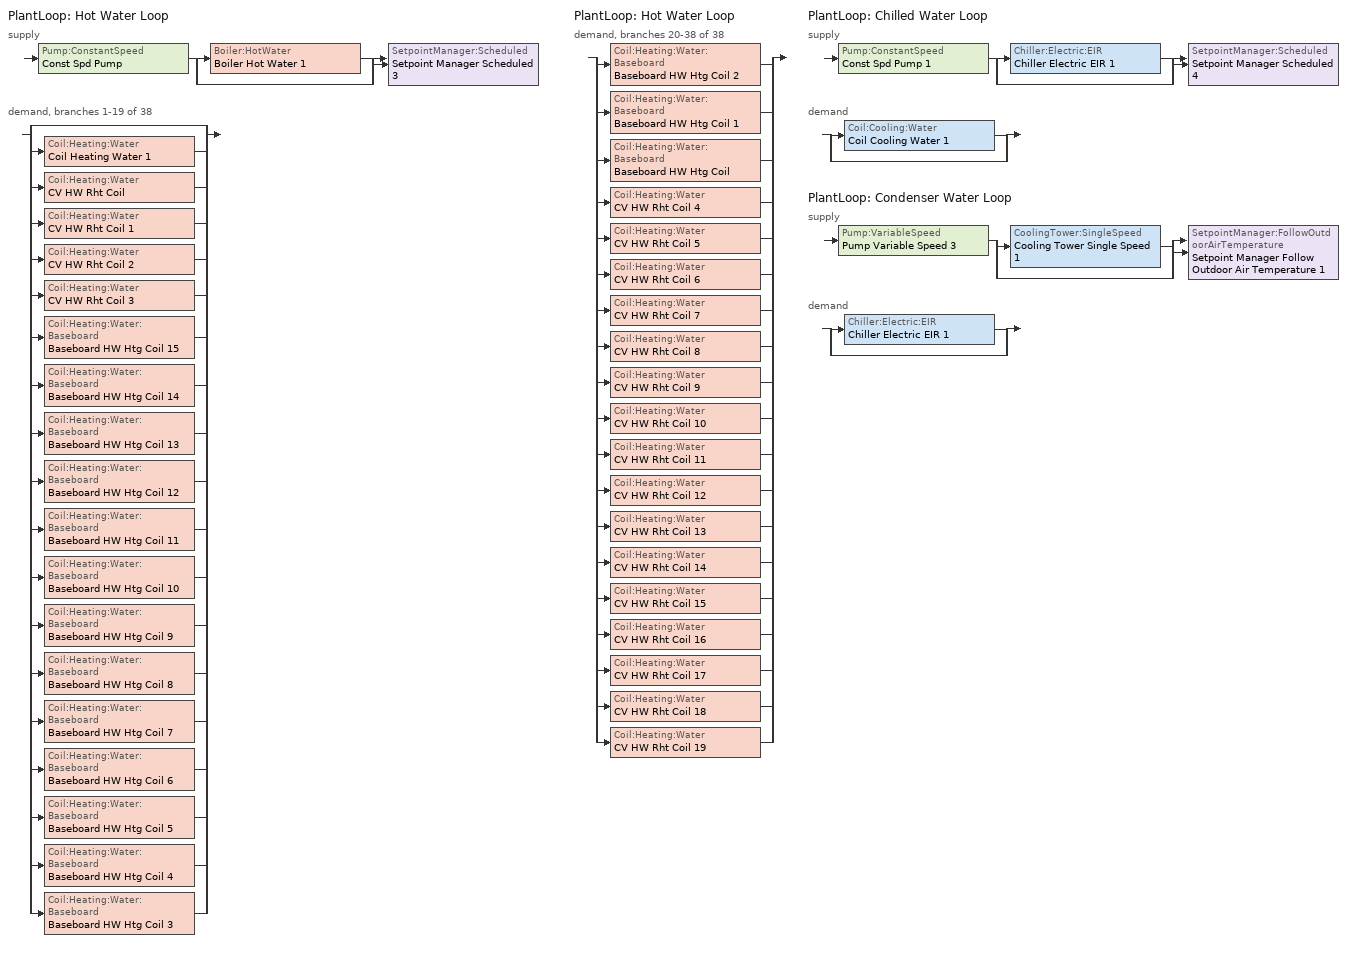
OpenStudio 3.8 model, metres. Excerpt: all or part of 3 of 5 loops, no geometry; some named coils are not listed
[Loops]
PlantLoop 'Hot Water Loop'
 supply: Pump:ConstantSpeed 'Const Spd Pump' > split
  | Boiler:HotWater 'Boiler Hot Water 1'
  | bypass
  join > SetpointManager:Scheduled 'Setpoint Manager Scheduled 3'
 demand, branches 1-19 of 38: split
  | bypass
  | Coil:Heating:Water 'Coil Heating Water 1'
  | Coil:Heating:Water 'CV HW Rht Coil'
  | Coil:Heating:Water 'CV HW Rht Coil 1'
  | Coil:Heating:Water 'CV HW Rht Coil 2'
  | Coil:Heating:Water 'CV HW Rht Coil 3'
  | Coil:Heating:Water:Baseboard 'Baseboard HW Htg Coil 15'
  | Coil:Heating:Water:Baseboard 'Baseboard HW Htg Coil 14'
  | Coil:Heating:Water:Baseboard 'Baseboard HW Htg Coil 13'
  | Coil:Heating:Water:Baseboard 'Baseboard HW Htg Coil 12'
  | Coil:Heating:Water:Baseboard 'Baseboard HW Htg Coil 11'
  | Coil:Heating:Water:Baseboard 'Baseboard HW Htg Coil 10'
  | Coil:Heating:Water:Baseboard 'Baseboard HW Htg Coil 9'
  | Coil:Heating:Water:Baseboard 'Baseboard HW Htg Coil 8'
  | Coil:Heating:Water:Baseboard 'Baseboard HW Htg Coil 7'
  | Coil:Heating:Water:Baseboard 'Baseboard HW Htg Coil 6'
  | Coil:Heating:Water:Baseboard 'Baseboard HW Htg Coil 5'
  | Coil:Heating:Water:Baseboard 'Baseboard HW Htg Coil 4'
  | Coil:Heating:Water:Baseboard 'Baseboard HW Htg Coil 3'
PlantLoop 'Hot Water Loop'
 demand, branches 20-38 of 38: split
  | Coil:Heating:Water:Baseboard 'Baseboard HW Htg Coil 2'
  | Coil:Heating:Water:Baseboard 'Baseboard HW Htg Coil 1'
  | Coil:Heating:Water:Baseboard 'Baseboard HW Htg Coil'
  | Coil:Heating:Water 'CV HW Rht Coil 4'
  | Coil:Heating:Water 'CV HW Rht Coil 5'
  | Coil:Heating:Water 'CV HW Rht Coil 6'
  | Coil:Heating:Water 'CV HW Rht Coil 7'
  | Coil:Heating:Water 'CV HW Rht Coil 8'
  | Coil:Heating:Water 'CV HW Rht Coil 9'
  | Coil:Heating:Water 'CV HW Rht Coil 10'
  | Coil:Heating:Water 'CV HW Rht Coil 11'
  | Coil:Heating:Water 'CV HW Rht Coil 12'
  | Coil:Heating:Water 'CV HW Rht Coil 13'
  | Coil:Heating:Water 'CV HW Rht Coil 14'
  | Coil:Heating:Water 'CV HW Rht Coil 15'
  | Coil:Heating:Water 'CV HW Rht Coil 16'
  | Coil:Heating:Water 'CV HW Rht Coil 17'
  | Coil:Heating:Water 'CV HW Rht Coil 18'
  | Coil:Heating:Water 'CV HW Rht Coil 19'
PlantLoop 'Chilled Water Loop'
 supply: Pump:ConstantSpeed 'Const Spd Pump 1' > split
  | Chiller:Electric:EIR 'Chiller Electric EIR 1'
  | bypass
  join > SetpointManager:Scheduled 'Setpoint Manager Scheduled 4'
 demand: split
  | Coil:Cooling:Water 'Coil Cooling Water 1'
  | bypass
PlantLoop 'Condenser Water Loop'
 supply: Pump:VariableSpeed 'Pump Variable Speed 3' > split
  | CoolingTower:SingleSpeed 'Cooling Tower Single Speed 1'
  | bypass
  join > SetpointManager:FollowOutdoorAirTemperature 'Setpoint Manager Follow Outdoor Air Temperature 1'
 demand: split
  | Chiller:Electric:EIR 'Chiller Electric EIR 1'
  | bypass
[PlantLoop] Glycol Concentration=0; Plant Loop Volume {m3}=Autocalculate; Load Distribution Scheme=Optimal
Name | Fluid Type
Hot Water Loop | Water
Chilled Water Loop; Condenser Water Loop
[Sizing:Plant] Sizing Option=NonCoincident; Zone Timesteps in Averaging Window=1; Coincident Sizing Factor Mode=None
Name | Loop Type | Design Loop Exit Temperature {C} | Loop Design Temperature Difference {deltaC}
Hot Water Loop | Heating | 82 | 11
Chilled Water Loop | Cooling | 7.22 | 6.67
Condenser Water Loop | Condenser | 29.4 | 5.6
[SetpointManager:Scheduled] Control Variable=Temperature
Name | Schedule
Setpoint Manager Scheduled 3 | Hot_Water_Temperature
Setpoint Manager Scheduled 4 | Chilled_Water_Temperature
[Pump:ConstantSpeed] Rated Flow Rate {m3/s}=autosize; Rated Pump Head {Pa}=179352; Rated Power Consumption {W}=autosize; Motor Efficiency=0.9; Fraction of Motor Inefficiencies to Fluid Stream=0; Pump Control Type=Intermittent; Design Power Sizing Method=PowerPerFlowPerPressure; Design Electric Power per Unit Flow Rate {W/(m3/s)}=348701.1; Design Shaft Power per Unit Flow Rate per Unit Head {W-s/m3-Pa}=1.28205
Const Spd Pump; Const Spd Pump 1
[Coil:Heating:Water] Availability Schedule=Always On Discrete hvac_library
CV HW Rht Coil; CV HW Rht Coil 1; CV HW Rht Coil 2; CV HW Rht Coil 3; CV HW Rht Coil 4; CV HW Rht Coil 5; CV HW Rht Coil 6; CV HW Rht Coil 7; CV HW Rht Coil 8; CV HW Rht Coil 9; CV HW Rht Coil 10; CV HW Rht Coil 11; CV HW Rht Coil 12; CV HW Rht Coil 13; CV HW Rht Coil 14; CV HW Rht Coil 15; CV HW Rht Coil 16; CV HW Rht Coil 17; CV HW Rht Coil 18; CV HW Rht Coil 19
[Boiler:HotWater]
Boiler Hot Water 1: Efficiency Curve Temperature Evaluation Variable=LeavingBoiler; Normalized Boiler Efficiency Curve=Boiler Efficiency; Water Outlet Upper Temperature Limit {C}=82; Boiler Flow Mode=ConstantFlow; On Cycle Parasitic Electric Load {W}=0; Off Cycle Parasitic Fuel Load {W}=0; Sizing Factor=1
[Chiller:Electric:EIR]
Chiller Electric EIR 1: Reference Capacity {W}=Autosize; Reference COP {W/W}=5.5; Reference Leaving Chilled Water Temperature {C}=6.5; Reference Chilled Water Flow Rate {m3/s}=Autosize; Cooling Capacity Function of Temperature Curve=Curve Biquadratic 1; Electric Input to Cooling Output Ratio Function of Temperature Curve=Curve Biquadratic 2; Electric Input to Cooling Output Ratio Function of Part Load Ratio Curve=Curve Quadratic 1; Condenser Type=WaterCooled; Design Heat Recovery Water Flow Rate {m3/s}=Autosize; Sizing Factor=1; Basin Heater Capacity {W/K}=0; Basin Heater Setpoint Temperature {C}=10; Condenser Heat Recovery Relative Capacity Fraction=1
[CoolingTower:SingleSpeed]
Cooling Tower Single Speed 1: Design Water Flow Rate {m3/s}=autosize; Design Air Flow Rate {m3/s}=autosize; Fan Power at Design Air Flow Rate {W}=autosize; U-Factor Times Area Value at Design Air Flow Rate {W/K}=autosize; Air Flow Rate in Free Convection Regime {m3/s}=autosize; U-Factor Times Area Value at Free Convection Air Flow Rate {W/K}=autosize; Performance Input Method=UFactorTimesAreaAndDesignWaterFlowRate; Free Convection Capacity {W}=0; Basin Heater Capacity {W/K}=0; Basin Heater Setpoint Temperature {C}=2; Evaporation Loss Mode=LossFactor; Evaporation Loss Factor {percent/K}=0.2; Drift Loss Percent {percent}=0.008; Blowdown Calculation Mode=ConcentrationRatio; Blowdown Concentration Ratio=3; Capacity Control=FanCycling; Number of Cells=1; Cell Control=MinimalCell; Cell Minimum  Water Flow Rate Fraction=0.33; Cell Maximum Water Flow Rate Fraction=2.5; Sizing Factor=1; Free Convection Air Flow Rate Sizing Factor=0.1; Free Convection U-Factor Times Area Value Sizing Factor=0.1; Heat Rejection Capacity and Nominal Capacity Sizing Ratio=1.25; Free Convection Nominal Capacity Sizing Factor=0.1; Design Inlet Air Dry-Bulb Temperature {C}=35; Design Inlet Air Wet-Bulb Temperature {C}=25.6; Design Approach Temperature {deltaC}=autosize; Design Range Temperature {deltaC}=autosize
[Pump:VariableSpeed]
Pump Variable Speed 3: Pump Control Type=Intermittent; Skin Loss Radiative Fraction=0.5; Design Power Sizing Method=PowerPerFlowPerPressure; Design Electric Power per Unit Flow Rate {W/(m3/s)}=348701.1; Design Shaft Power per Unit Flow Rate per Unit Head {W-s/m3-Pa}=1.28205; Design Minimum Flow Rate Fraction=0
[SetpointManager:FollowOutdoorAirTemperature]
Setpoint Manager Follow Outdoor Air Temperature 1: Control Variable=Temperature; Reference Temperature Type=OutdoorAirWetBulb; Offset Temperature Difference {deltaC}=1.5; Maximum Setpoint Temperature {C}=80; Minimum Setpoint Temperature {C}=6
[ZoneHVAC:Baseboard:Convective:Water] Availability Schedule=Always On Discrete hvac_library
Name | Heating Coil
HW Baseboard | Baseboard HW Htg Coil
HW Baseboard 1 | Baseboard HW Htg Coil 1
HW Baseboard 2 | Baseboard HW Htg Coil 2
HW Baseboard 3 | Baseboard HW Htg Coil 3
HW Baseboard 4 | Baseboard HW Htg Coil 4
HW Baseboard 5 | Baseboard HW Htg Coil 5
HW Baseboard 6 | Baseboard HW Htg Coil 6
HW Baseboard 7 | Baseboard HW Htg Coil 7
HW Baseboard 8 | Baseboard HW Htg Coil 8
HW Baseboard 9 | Baseboard HW Htg Coil 9
HW Baseboard 10 | Baseboard HW Htg Coil 10
HW Baseboard 11 | Baseboard HW Htg Coil 11
HW Baseboard 12 | Baseboard HW Htg Coil 12
HW Baseboard 13 | Baseboard HW Htg Coil 13
HW Baseboard 14 | Baseboard HW Htg Coil 14
HW Baseboard 15 | Baseboard HW Htg Coil 15
[Coil:Heating:Water:Baseboard] Heating Design Capacity Method=HeatingDesignCapacity; Heating Design Capacity {W}=Autosize; Heating Design Capacity Per Floor Area {W/m2}=0; Fraction of Autosized Heating Design Capacity=0.8; U-Factor Times Area Value {W/K}=autosize; Maximum Water Flow Rate {m3/s}=autosize; Convergence Tolerance=0.001
Baseboard HW Htg Coil; Baseboard HW Htg Coil 1; Baseboard HW Htg Coil 2; Baseboard HW Htg Coil 3; Baseboard HW Htg Coil 4; Baseboard HW Htg Coil 5; Baseboard HW Htg Coil 6; Baseboard HW Htg Coil 7; Baseboard HW Htg Coil 8; Baseboard HW Htg Coil 9; Baseboard HW Htg Coil 10; Baseboard HW Htg Coil 11; Baseboard HW Htg Coil 12; Baseboard HW Htg Coil 13; Baseboard HW Htg Coil 14; Baseboard HW Htg Coil 15
[Schedule:Ruleset]
Name | Default Day Schedule | Summer Design Day Schedule | Winter Design Day Schedule
Hot_Water_Temperature | Hot_Water_Temperature_Default | Hot_Water_Temperature_Summer_Design_Day | Hot_Water_Temperature_Winter_Design_Day
Chilled_Water_Temperature | Chilled_Water_Temperature_Default | Chilled_Water_Temperature_Summer_Design_Day | Chilled_Water_Temperature_Winter_Design_Day
[Schedule:Day]
Hot_Water_Temperature_Default; Hot_Water_Temperature_Summer_Design_Day; Hot_Water_Temperature_Winter_Design_Day: 24, 0, 67
Chilled_Water_Temperature_Default; Chilled_Water_Temperature_Summer_Design_Day; Chilled_Water_Temperature_Winter_Design_Day: 24, 0, 6.7
[Schedule:Constant]
Always On Discrete hvac_library: Value=1
[Curve:Biquadratic]
Name | Coefficient1 Constant | Coefficient2 x | Coefficient3 x**2 | Coefficient4 y | Coefficient5 y**2 | Coefficient6 x*y | Minimum Value of x | Maximum Value of x | Minimum Value of y | Maximum Value of y | Input Unit Type for X | Input Unit Type for Y | Output Unit Type
Boiler Efficiency | 1 | 0 | 0 | 0 | 0 | 0 | 0 | 1 | 0 | 1 | Dimensionless | Dimensionless | Dimensionless
Curve Biquadratic 1 | 0.258 | 0.0389 | -0.000217 | 0.0469 | -0.000943 | -0.000343 | 5 | 10 | 24 | 35
Curve Biquadratic 2 | 0.934 | -0.0582 | 0.0045 | 0.00243 | 0.000486 | -0.00122 | 5 | 10 | 24 | 35
[Curve:Quadratic]
Curve Quadratic 1: Coefficient1 Constant=0.222903; Coefficient2 x=0.313387; Coefficient3 x**2=0.46371; Minimum Value of x=0; Maximum Value of x=1
